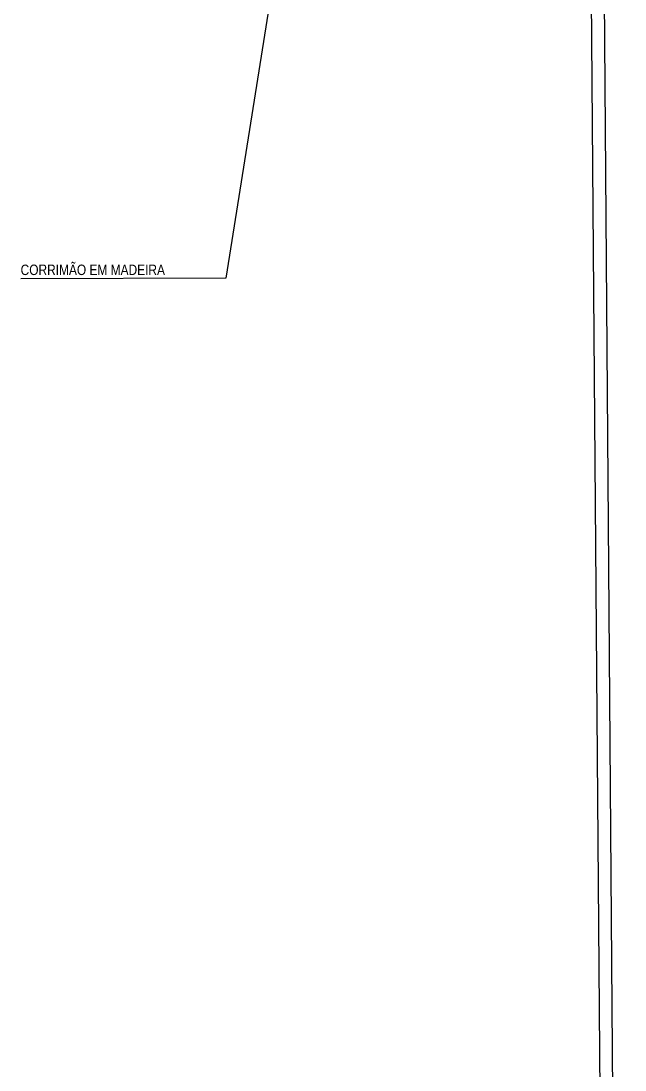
# Model space of a CAD drawing. Header units: millimetres. Extents: x 4156 to 4603, y 996 to 1078.
# Drawn here: x 4262.94 to 4270.6, y 1041.49 to 1054.8 of the extents above; entities that cross this region are included whole.
import ezdxf

# ---------------------------------------------------------------- set-up
doc = ezdxf.new("R2010")
doc.units = ezdxf.units.MM
doc.header["$LTSCALE"] = 20
doc.layers.add('-HIDRO', color=8, linetype='Continuous')
doc.styles.add('F2', font='ARIALN.TTF')
doc.styles.get("Standard").update_dxf_attribs({"font": 'arial.ttf'})
doc.dimstyles.get("Standard").update_dxf_attribs({"dimtxt": 0.18, "dimasz": 0.18, "dimexe": 0.18, "dimexo": 0.0625, "dimgap": 0.09, "dimtad": 0, "dimtih": 1, "dimtoh": 1, "dimdec": 4, "dimzin": 0, "dimdsep": 46, "dimtxsty": 'Standard', "dimcen": 0.09, "dimadec": 0, "dimazin": 0, "dimtfac": 1, "dimtdec": 4, "dimtofl": 0, "dimtmove": 0, "dimatfit": 3, "dimfxl": 1, "dimtolj": 1, "dimtzin": 0, "dimarcsym": 0})

msp = doc.modelspace()

# ---------------------------------------------------------------- linework, layer by layer
at = {"layer": '-HIDRO'}
for p, q in [((4270.73, 1005.026), (4270.206, 1071.854)), ((4270.564, 1005.191), (4270.043, 1071.691))]:
    msp.add_line(p, q, dxfattribs=at)

# ---------------------------------------------------------------- texts
at = {"layer": '-HIDRO', "style": 'F2'}
msp.add_text('CORRIMÃO EM MADEIRA', height=0.132, dxfattribs=at).set_placement((4262.931, 1051.574, 10.181))

# ---------------------------------------------------------------- leaders
at = {"layer": '-HIDRO'}
msp.add_leader([(4266.117, 1055.184, -0.22), (4265.535, 1051.533, -0.22), (4262.935, 1051.525, -0.22)], dimstyle='Standard', dxfattribs=at)

doc.saveas('drawing.dxf')
